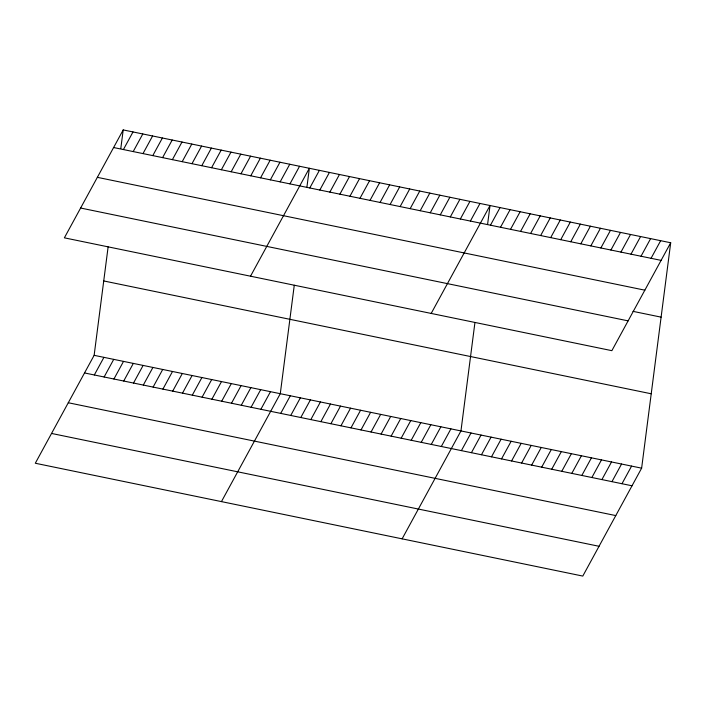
<?xml version="1.0" encoding="UTF-8"?>
<svg xmlns="http://www.w3.org/2000/svg" width="706" height="706" viewBox="0 0 706 706"><rect width="100%" height="100%" fill="white"/><g stroke="black" fill="none" stroke-linecap="round" stroke-linejoin="round"><path stroke-width="1.06" d="M670.7 242.758L611.864 350.67L64.37 237.834L123.206 129.922L670.7 242.758L641.63 468.166L582.794 576.078L35.3 463.242L94.136 355.33L108.124 246.888M120.805 148.516L123.206 129.922M294.27 285.25L280.282 393.701L221.446 501.604M306.951 186.887L309.352 168.284L250.524 276.196M474.944 322.483L460.956 430.934L402.12 538.846M487.625 224.12L490.026 205.525L431.19 313.429M123.4 149.557L133.002 131.943M133.196 151.578L142.797 133.964M142.991 153.599L152.593 135.984M152.787 155.62L162.398 137.997M162.583 157.632L172.193 140.017M172.388 159.653L181.989 142.038M182.183 161.674L191.785 144.059M191.979 163.695L201.581 146.08M201.775 165.716L211.376 148.092M94.322 374.965L103.932 357.351M211.571 167.728L221.181 150.113M104.126 376.986L113.728 359.372M221.366 169.749L230.977 152.134M113.922 379.007L123.524 361.393M231.171 171.77L240.772 154.155M123.718 381.028L133.319 363.413M240.967 173.791L250.568 156.176M133.513 383.049L143.115 365.426M250.762 175.812L260.364 158.188M143.309 385.061L152.92 367.447M260.558 177.824L270.16 160.209M153.105 387.082L162.715 369.467M270.354 179.845L279.964 162.23M162.909 389.103L172.511 371.488M280.15 181.866L289.76 164.251M172.705 391.124L182.307 373.509M289.954 183.887L299.556 166.272M182.501 393.145L192.103 375.521M192.297 395.157L201.907 377.542M309.784 187.972L319.394 170.358M202.093 397.178L211.703 379.563M319.827 190.038L329.428 172.423M211.897 399.199L221.499 381.584M329.861 192.111L339.462 174.497M221.693 401.22L231.294 383.605M339.895 194.176L349.505 176.562M231.489 403.241L241.09 385.626M349.938 196.25L359.539 178.627M241.284 405.253L250.886 387.638M359.972 198.315L369.573 180.701M251.08 407.274L260.69 389.659M370.015 200.38L379.616 182.766M260.876 409.295L270.486 391.68M380.049 202.454L389.65 184.84M390.083 204.519L399.693 186.905M280.714 413.381L290.316 395.766M400.125 206.593L409.727 188.97M290.748 415.455L300.359 397.84M410.16 208.658L419.761 191.044M300.791 417.52L310.393 399.905M420.194 210.723L429.804 193.109M310.825 419.593L320.427 401.97M430.236 212.797L439.838 195.183M320.859 421.659L330.47 404.044M440.27 214.862L449.881 197.248M330.902 423.724L340.504 406.109M450.313 216.936L459.915 199.313M340.936 425.797L350.547 408.183M460.347 219.001L469.949 201.386M350.979 427.862L360.581 410.248M470.381 221.066L479.992 203.452M361.013 429.936L370.615 412.313M371.047 432.001L380.658 414.387M490.458 225.205L500.06 207.59M381.09 434.066L390.692 416.452M500.501 227.279L510.103 209.664M391.124 436.14L400.734 418.526M510.535 229.344L520.137 211.729M401.167 438.205L410.768 420.591M520.569 231.418L530.18 213.794M411.201 440.279L420.802 422.656M530.612 233.483L540.214 215.868M421.235 442.344L430.845 424.73M540.646 235.548L550.248 217.933M431.278 444.409L440.879 426.795M550.68 237.622L560.29 220.007M441.312 446.483L450.913 428.869M560.723 239.687L570.324 222.072M570.757 241.761L580.367 224.137M461.389 450.622L470.99 432.999M580.8 243.826L590.401 226.211M471.423 452.687L481.033 435.072M590.834 245.891L600.435 228.276M481.466 454.752L491.067 437.138M600.868 247.965L610.478 230.35M491.5 456.826L501.101 439.211M610.911 250.03L620.512 232.415M501.534 458.891L511.144 441.276M620.945 252.104L630.546 234.48M511.576 460.965L521.178 443.35M630.979 254.169L640.589 236.554M521.61 463.03L531.212 445.415M641.022 256.234L650.623 238.619M531.653 465.104L541.255 447.48M651.056 258.308L660.666 240.693M541.687 467.169L551.289 449.554M551.721 469.234L561.332 451.619M561.764 471.308L571.366 453.693M571.798 473.373L581.4 455.758M581.832 475.447L591.443 457.823M591.875 477.512L601.477 459.897M601.909 479.577L611.52 461.962M611.952 481.651L621.554 464.036M621.986 483.716L631.588 466.101M113.604 147.536L661.098 260.373M97.357 177.338L644.852 290.175M633 311.355L661.107 317.144M80.616 208.032L628.111 320.868M103.729 280.944L651.223 393.78M94.136 355.33L641.63 468.166M84.526 372.953L632.02 485.79M68.279 402.747L615.782 515.583M51.547 433.449L599.041 546.285"/></g></svg>
